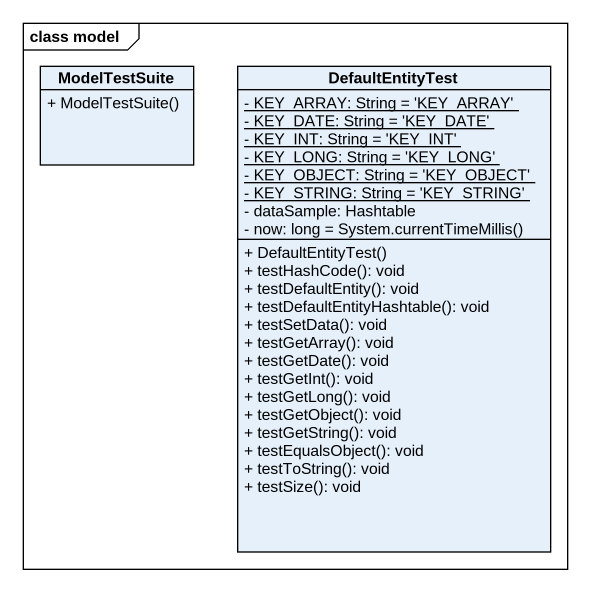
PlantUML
@startuml
mainframe class model
hide circle
hide empty members
skinparam classAttributeIconSize 0
class ModelTestSuite {
  + ModelTestSuite()
}
class DefaultEntityTest {
  {static} - KEY_ARRAY: String = 'KEY_ARRAY'
  {static} - KEY_DATE: String = 'KEY_DATE'
  {static} - KEY_INT: String = 'KEY_INT'
  {static} - KEY_LONG: String = 'KEY_LONG'
  {static} - KEY_OBJECT: String = 'KEY_OBJECT'
  {static} - KEY_STRING: String = 'KEY_STRING'
  - dataSample: Hashtable
  {field} - now: long = System.currentTimeMillis()
  + DefaultEntityTest()
  + testHashCode(): void
  + testDefaultEntity(): void
  + testDefaultEntityHashtable(): void
  + testSetData(): void
  + testGetArray(): void
  + testGetDate(): void
  + testGetInt(): void
  + testGetLong(): void
  + testGetObject(): void
  + testGetString(): void
  + testEqualsObject(): void
  + testToString(): void
  + testSize(): void
}
@enduml
